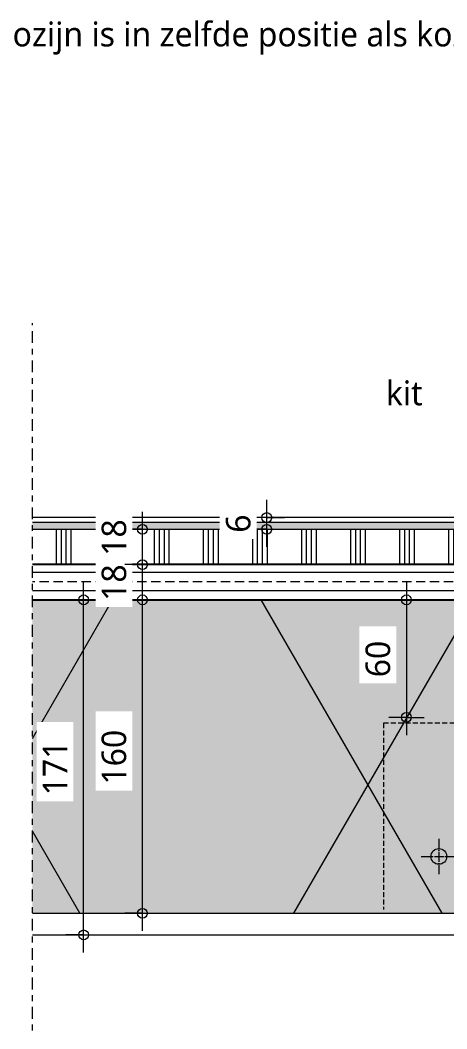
# Model space of a CAD drawing. Header units: millimetres. Extents: x 6732 to 10947, y 894 to 9086.
# Drawn here: x 8916 to 9134, y 4837 to 5351 of the extents above; entities that cross this region are included whole.
import ezdxf

# ---------------------------------------------------------------- set-up
doc = ezdxf.new("R2010")
doc.units = ezdxf.units.MM
for name, pattern in [('MV_center', [15, 6, -3, 3, -3]), ('MV_hartlijn_staal', [6.6, 5, -0.8, 0, -0.8]), ('MV_hidden', [3.75, 2.5, -1.25])]:
    doc.linetypes.add(name, pattern=pattern)
for name, color, linetype, lineweight in [('A-ANNO-DIMS', 211, 'Continuous', 13), ('A-ANNO-DIMS-5', 211, 'Continuous', 13), ('A-DETL', 90, 'Continuous', 13), ('A-DETL-GENF', 92, 'Continuous', 18), ('A-DETL-MEDM', 33, 'Continuous', 25), ('G-ANNO-TEXT', 231, 'Continuous', 13)]:
    doc.layers.add(name, color=color, linetype=linetype, lineweight=lineweight)
doc.styles.add('Segoe UI_2', font='segoeui.ttf', dxfattribs={"height": 12.5})
doc.dimstyles.new('2_5_mm', dxfattribs={"dimscale": 304.8, "dimtxt": 13.092049, "dimasz": 0.016404, "dimexe": 0.029528, "dimexo": 0.0625, "dimgap": 0.014764, "dimtad": 1, "dimdec": 0, "dimzin": 0, "dimdsep": 46, "dimtxsty": 'Segoe UI_2', "dimblk1": 'DOTBLANK', "dimblk2": 'DOTBLANK', "dimsah": 1, "dimcen": 0.09, "dimdle": 0.029528, "dimazin": 0, "dimtfac": 1, "dimtdec": 4, "dimtix": 1, "dimtmove": 2, "dimatfit": 3, "dimfxl": 0.029528, "dimfxlon": 1, "dimtvp": 1, "dimtfill": 1, "dimtolj": 1, "dimtzin": 0, "dimarcsym": 2})
doc.dimstyles.new('2_5_mm_1', dxfattribs={"dimscale": 304.8, "dimtxt": 13.092049, "dimasz": 0.016404, "dimexe": 0.029528, "dimexo": 0.0625, "dimgap": 0.014764, "dimtad": 1, "dimdec": 0, "dimzin": 0, "dimdsep": 46, "dimtxsty": 'Segoe UI_2', "dimblk1": 'DOTBLANK', "dimblk2": 'DOTBLANK', "dimsah": 1, "dimcen": 0.09, "dimdle": 0.029528, "dimazin": 0, "dimtfac": 1, "dimtdec": 4, "dimtix": 1, "dimtmove": 0, "dimatfit": 3, "dimfxl": 0.029528, "dimfxlon": 1, "dimtvp": 1, "dimtfill": 1, "dimtolj": 1, "dimtzin": 0, "dimarcsym": 2})

# ---------------------------------------------------------------- blocks, each defined once
blk = doc.blocks.new('42 isolatie - Type 1-3776467-Details Strandbaak Patio Woning')
at = {"layer": 'A-DETL-GENF'}
blk.add_hatch(color=256, dxfattribs=at).paths.add_polyline_path([(6.33, 0.8), (315.28, 0.8), (315.28, 101.6), (314.87, 104.71), (313.67, 107.6), (311.76, 110.09), (309.28, 111.99), (306.38, 113.19), (303.28, 113.6), (263.23, 113.6), (263.23, 122.8), (302.23, 122.8), (302.23, 160.8), (6.33, 160.8), (6.33, 136.54)])
at = {"layer": 'A-DETL-GENF', "lineweight": 13}
h = blk.add_hatch(dxfattribs=at)
h.set_pattern_fill('FP_11', color=256, style=0, pattern_type=2)
h.set_pattern_definition([(60, (-2360.91, 160.98), (-138.564, 80), []), (120, (-2360.91, 160.98), (-138.564, -80), [])])
h.paths.add_polyline_path([(6.33, 0.8), (315.28, 0.8), (315.28, 101.6), (314.87, 104.71), (313.67, 107.6), (311.76, 110.09), (309.28, 111.99), (306.38, 113.19), (303.28, 113.6), (263.23, 113.6), (263.23, 122.8), (302.23, 122.8), (302.23, 160.8), (6.33, 160.8), (6.33, 136.54)])
at = {"layer": 'A-DETL-GENF'}
for p, q in [((302.23, 160.8), (6.33, 160.8)), ((315.28, 0.8), (315.28, 101.6)), ((6.33, 0.8), (315.28, 0.8)), ((6.33, 0.8), (315.28, 0.8))]:
    blk.add_line(p, q, dxfattribs=at)
blk = doc.blocks.new('NLRS_00_DI_maskeer - Type 1-4234615-Details Strandbaak Patio Woning')
at = {"layer": 'A-DETL-GENF', "linetype": 'MV_center'}
blk.add_line((-100, 0), (645, 0), dxfattribs=at)
blk = doc.blocks.new('DIMBLOCK27-Details Strandbaak Patio Woning')
at = {"layer": 'A-ANNO-DIMS-5'}
for p, q in [((8948.83, 4875.5), (8948.83, 5064.5)), ((8948.83, 5055.5), (8939.83, 5055.5)), ((8948.83, 5055.5), (8957.83, 5055.5)), ((8948.83, 4884.5), (8939.83, 4884.5)), ((8948.83, 4884.5), (8957.83, 4884.5))]:
    blk.add_line(p, q, dxfattribs=at)
for centre in [(8948.83, 5055.5), (8948.83, 4884.5)]:
    blk.add_circle(centre, 2.5, dxfattribs=at)
at = {"layer": 'A-ANNO-DIMS-5', "color": 0, "insert": (8928.02, 4955.71), "char_height": 12.5, "width": 34.2774, "attachment_point": 1, "rotation": 90, "line_spacing_factor": 1.142579, "style": 'Segoe UI_2', "bg_fill": 3, "box_fill_scale": 1.25, "bg_fill_color": 9, "bg_fill_true_color": 13158600, "bg_fill_transparency": 0}
blk.add_mtext('171', dxfattribs=at)
blk = doc.blocks.new('_DotBlank')
at = {"color": 0, "linetype": 'ByBlock', "lineweight": -2}
blk.add_line((-0.5, 0), (-1, 0), dxfattribs=at)
blk.add_circle((0, 0), 0.5, dxfattribs=at)
blk = doc.blocks.new('DIMBLOCK32-Details Strandbaak Patio Woning')
at = {"layer": 'A-ANNO-DIMS-5'}
for p, q in [((8978.83, 5055.5), (8969.83, 5055.5)), ((8978.83, 4886.5), (8978.83, 5055.5)), ((8978.83, 5055.5), (8987.83, 5055.5)), ((8978.83, 4895.5), (8969.83, 4895.5)), ((8978.83, 4895.5), (8987.83, 4895.5))]:
    blk.add_line(p, q, dxfattribs=at)
for centre in [(8978.83, 5055.5), (8978.83, 4895.5)]:
    blk.add_circle(centre, 2.5, dxfattribs=at)
at = {"layer": 'A-ANNO-DIMS-5', "color": 0, "insert": (8958.02, 4961.21), "char_height": 12.5, "width": 34.2774, "attachment_point": 1, "rotation": 90, "line_spacing_factor": 1.142579, "style": 'Segoe UI_2', "bg_fill": 3, "box_fill_scale": 1.25, "bg_fill_color": 9, "bg_fill_true_color": 13158600, "bg_fill_transparency": 0}
blk.add_mtext('160', dxfattribs=at)
blk = doc.blocks.new('DIMBLOCK33-Details Strandbaak Patio Woning')
at = {"layer": 'A-ANNO-DIMS-5'}
for p, q in [((8978.83, 5073.5), (8969.83, 5073.5)), ((8978.83, 5055.5), (8978.83, 5073.5)), ((8978.83, 5073.5), (8987.83, 5073.5)), ((8978.83, 5055.5), (8969.83, 5055.5)), ((8978.83, 5055.5), (8987.83, 5055.5))]:
    blk.add_line(p, q, dxfattribs=at)
for centre in [(8978.83, 5073.5), (8978.83, 5055.5)]:
    blk.add_circle(centre, 2.5, dxfattribs=at)
at = {"layer": 'A-ANNO-DIMS-5', "color": 0, "insert": (8958.02, 5054.98), "char_height": 12.5, "width": 22.8516, "attachment_point": 1, "rotation": 90, "line_spacing_factor": 1.142579, "style": 'Segoe UI_2', "bg_fill": 3, "box_fill_scale": 1.25, "bg_fill_color": 9, "bg_fill_true_color": 13158600, "bg_fill_transparency": 0}
blk.add_mtext('18', dxfattribs=at)
blk = doc.blocks.new('DIMBLOCK34-Details Strandbaak Patio Woning')
at = {"layer": 'A-ANNO-DIMS-5'}
for p, q in [((8978.83, 5073.5), (8978.83, 5100.5)), ((8978.83, 5091.5), (8969.83, 5091.5)), ((8978.83, 5091.5), (8987.83, 5091.5)), ((8978.83, 5073.5), (8969.83, 5073.5)), ((8978.83, 5073.5), (8987.83, 5073.5))]:
    blk.add_line(p, q, dxfattribs=at)
for centre in [(8978.83, 5091.5), (8978.83, 5073.5)]:
    blk.add_circle(centre, 2.5, dxfattribs=at)
at = {"layer": 'A-ANNO-DIMS-5', "color": 0, "insert": (8958.02, 5077.99), "char_height": 12.5, "width": 22.8516, "attachment_point": 1, "rotation": 90, "line_spacing_factor": 1.142579, "style": 'Segoe UI_2', "bg_fill": 3, "box_fill_scale": 1.25, "bg_fill_color": 9, "bg_fill_true_color": 13158600, "bg_fill_transparency": 0}
blk.add_mtext('18', dxfattribs=at)
blk = doc.blocks.new('DIMBLOCK75-Details Strandbaak Patio Woning')
at = {"layer": 'A-ANNO-DIMS-5'}
for p, q in [((9113.39, 5064.5), (9113.39, 4986.5)), ((9113.39, 5055.5), (9104.39, 5055.5)), ((9113.39, 5055.5), (9122.39, 5055.5)), ((9113.39, 4995.5), (9104.39, 4995.5)), ((9113.39, 4995.5), (9122.39, 4995.5))]:
    blk.add_line(p, q, dxfattribs=at)
for centre in [(9113.39, 5055.5), (9113.39, 4995.5)]:
    blk.add_circle(centre, 2.5, dxfattribs=at)
at = {"layer": 'A-ANNO-DIMS-5', "color": 0, "insert": (9092.58, 5015.98), "char_height": 12.5, "width": 22.8516, "attachment_point": 1, "rotation": 90, "line_spacing_factor": 1.142579, "style": 'Segoe UI_2', "bg_fill": 3, "box_fill_scale": 1.25, "bg_fill_color": 9, "bg_fill_true_color": 13158600, "bg_fill_transparency": 0}
blk.add_mtext('60', dxfattribs=at)
blk = doc.blocks.new('DIMBLOCK88-Details Strandbaak Patio Woning')
at = {"layer": 'A-ANNO-DIMS-5'}
for p, q in [((8948.83, 4875.5), (8948.83, 5064.5)), ((8948.83, 5055.5), (8939.83, 5055.5)), ((8948.83, 5055.5), (8957.83, 5055.5)), ((8948.83, 4884.5), (8939.83, 4884.5)), ((8948.83, 4884.5), (8957.83, 4884.5))]:
    blk.add_line(p, q, dxfattribs=at)
for centre in [(8948.83, 5055.5), (8948.83, 4884.5)]:
    blk.add_circle(centre, 2.5, dxfattribs=at)
at = {"layer": 'A-ANNO-DIMS-5', "color": 0, "insert": (8928.02, 4955.71), "char_height": 12.5, "width": 34.2774, "attachment_point": 1, "rotation": 90, "line_spacing_factor": 1.142579, "style": 'Segoe UI_2', "bg_fill": 3, "box_fill_scale": 1.25, "bg_fill_color": 9, "bg_fill_true_color": 13158600, "bg_fill_transparency": 0}
blk.add_mtext('171', dxfattribs=at)
blk = doc.blocks.new('DIMBLOCK89-Details Strandbaak Patio Woning')
at = {"layer": 'A-ANNO-DIMS-5'}
for p, q in [((8978.83, 5055.5), (8969.83, 5055.5)), ((8978.83, 4886.5), (8978.83, 5055.5)), ((8978.83, 5055.5), (8987.83, 5055.5)), ((8978.83, 4895.5), (8969.83, 4895.5)), ((8978.83, 4895.5), (8987.83, 4895.5))]:
    blk.add_line(p, q, dxfattribs=at)
for centre in [(8978.83, 5055.5), (8978.83, 4895.5)]:
    blk.add_circle(centre, 2.5, dxfattribs=at)
at = {"layer": 'A-ANNO-DIMS-5', "color": 0, "insert": (8958.02, 4961.21), "char_height": 12.5, "width": 34.2774, "attachment_point": 1, "rotation": 90, "line_spacing_factor": 1.142579, "style": 'Segoe UI_2', "bg_fill": 3, "box_fill_scale": 1.25, "bg_fill_color": 9, "bg_fill_true_color": 13158600, "bg_fill_transparency": 0}
blk.add_mtext('160', dxfattribs=at)
blk = doc.blocks.new('DIMBLOCK90-Details Strandbaak Patio Woning')
at = {"layer": 'A-ANNO-DIMS-5'}
for p, q in [((8978.83, 5073.5), (8969.83, 5073.5)), ((8978.83, 5055.5), (8978.83, 5073.5)), ((8978.83, 5073.5), (8987.83, 5073.5)), ((8978.83, 5055.5), (8969.83, 5055.5)), ((8978.83, 5055.5), (8987.83, 5055.5))]:
    blk.add_line(p, q, dxfattribs=at)
for centre in [(8978.83, 5073.5), (8978.83, 5055.5)]:
    blk.add_circle(centre, 2.5, dxfattribs=at)
at = {"layer": 'A-ANNO-DIMS-5', "color": 0, "insert": (8958.02, 5054.98), "char_height": 12.5, "width": 22.8516, "attachment_point": 1, "rotation": 90, "line_spacing_factor": 1.142579, "style": 'Segoe UI_2', "bg_fill": 3, "box_fill_scale": 1.25, "bg_fill_color": 9, "bg_fill_true_color": 13158600, "bg_fill_transparency": 0}
blk.add_mtext('18', dxfattribs=at)
blk = doc.blocks.new('DIMBLOCK91-Details Strandbaak Patio Woning')
at = {"layer": 'A-ANNO-DIMS-5'}
for p, q in [((8978.83, 5073.5), (8978.83, 5100.5)), ((8978.83, 5091.5), (8969.83, 5091.5)), ((8978.83, 5091.5), (8987.83, 5091.5)), ((8978.83, 5073.5), (8969.83, 5073.5)), ((8978.83, 5073.5), (8987.83, 5073.5))]:
    blk.add_line(p, q, dxfattribs=at)
for centre in [(8978.83, 5091.5), (8978.83, 5073.5)]:
    blk.add_circle(centre, 2.5, dxfattribs=at)
at = {"layer": 'A-ANNO-DIMS-5', "color": 0, "insert": (8958.02, 5077.99), "char_height": 12.5, "width": 22.8516, "attachment_point": 1, "rotation": 90, "line_spacing_factor": 1.142579, "style": 'Segoe UI_2', "bg_fill": 3, "box_fill_scale": 1.25, "bg_fill_color": 9, "bg_fill_true_color": 13158600, "bg_fill_transparency": 0}
blk.add_mtext('18', dxfattribs=at)
blk = doc.blocks.new('DIMBLOCK115-Details Strandbaak Patio Woning')
at = {"layer": 'A-ANNO-DIMS-5'}
for p, q in [((9042.2, 5082.5), (9042.2, 5106.5)), ((9042.2, 5097.5), (9033.2, 5097.5)), ((9042.2, 5097.5), (9051.2, 5097.5)), ((9042.2, 5091.5), (9033.2, 5091.5)), ((9042.2, 5091.5), (9051.2, 5091.5))]:
    blk.add_line(p, q, dxfattribs=at)
for centre in [(9042.2, 5097.5), (9042.2, 5091.5)]:
    blk.add_circle(centre, 2.5, dxfattribs=at)
at = {"layer": 'A-ANNO-DIMS-5', "color": 0, "insert": (9021.39, 5089.74), "char_height": 12.5, "width": 11.4258, "attachment_point": 1, "rotation": 90, "line_spacing_factor": 1.142579, "style": 'Segoe UI_2', "bg_fill": 3, "box_fill_scale": 1.25, "bg_fill_color": 9, "bg_fill_true_color": 13158600, "bg_fill_transparency": 0}
blk.add_mtext('6', dxfattribs=at)

msp = doc.modelspace()

# ---------------------------------------------------------------- hatches: boundary and pattern name
at = {"layer": 'A-DETL-GENF'}
msp.add_hatch(color=9, dxfattribs=at).paths.add_polyline_path([(9129.78, 5091.5), (9260.64, 5091.5), (9260.64, 5095), (8922.74, 5095), (8922.74, 5091.5)])
at = {"layer": 'A-DETL-GENF', "lineweight": 13}
h = msp.add_hatch(dxfattribs=at)
h.set_pattern_fill('FP_9', color=254, style=0, pattern_type=2)
h.set_pattern_definition([(90, (10, 0), (-25, 1e-15), []), (90, (12.5, 0), (-25, 1e-15), []), (90, (15, 0), (-25, 1e-15), []), (90, (17.5, 0), (-25, 1e-15), [])])
h.paths.add_polyline_path([(8922.74, 5073.5), (9260.64, 5073.5), (9260.64, 5091.5), (8922.74, 5091.5)])
h = msp.add_hatch(dxfattribs=at)
h.set_pattern_fill('FP_6', color=250, style=0, pattern_type=2)
h.set_pattern_definition([(0, (0, 0), (0, 9.476), []), (0, (0, 4.738), (0, 9.476), [4.738, -2.369])])
h.paths.add_polyline_path([(9129.78, 5055.5), (9362.64, 5055.5), (9362.64, 5073.5), (8922.74, 5073.5), (8922.74, 5055.5)])

# ---------------------------------------------------------------- linework, layer by layer
at = {"layer": 'A-DETL', "lineweight": 18}
for p, q in [((9260.64, 5097.5), (8922.74, 5097.5)), ((9260.64, 5095), (8922.74, 5095)), ((8922.74, 5091.5), (9260.64, 5091.5)), ((8922.74, 4884.5), (9214.64, 4884.5))]:
    msp.add_line(p, q, dxfattribs=at)
at = {"layer": 'A-DETL', "linetype": 'MV_hidden', "lineweight": 18}
for p, q in [((9231.69, 4992.5), (9101.69, 4992.5)), ((9101.69, 4992.5), (9101.69, 4897.5))]:
    msp.add_line(p, q, dxfattribs=at)
at = {"layer": 'A-DETL', "linetype": 'MV_hartlijn_staal'}
for p, q in [((9129.93, 4933.5), (9129.93, 4915.5)), ((9120.93, 4924.5), (9138.93, 4924.5))]:
    msp.add_line(p, q, dxfattribs=at)
at = {"layer": 'A-DETL', "lineweight": 18}
msp.add_circle((9129.93, 4924.5), 4, dxfattribs=at)
at = {"layer": 'A-DETL-MEDM'}
for p, q in [((9329.29, 5073.5), (8922.74, 5073.5)), ((8922.74, 5055.5), (9218.64, 5055.5))]:
    msp.add_line(p, q, dxfattribs=at)

# ---------------------------------------------------------------- block references
at = {"layer": 'A-DETL-GENF', "linetype": 'MV_center', "rotation": 90}
msp.add_blockref('NLRS_00_DI_maskeer - Type 1-4234615-Details Strandbaak Patio Woning', (8922.74, 4551.68), dxfattribs=at)
at = {"layer": 'A-DETL-GENF'}
msp.add_blockref('42 isolatie - Type 1-3776467-Details Strandbaak Patio Woning', (8916.41, 4894.7), dxfattribs=at)

# ---------------------------------------------------------------- texts
at = {"layer": 'G-ANNO-TEXT', "color": 7, "char_height": 12.5, "attachment_point": 1, "style": 'Segoe UI_2'}
for s, insert, width in [('deurkozijn is in zelfde positie als kozijn merk L', (8867.95, 5350.47), 433.3121), ('kit', (9102.88, 5167.28), 22.8481)]:
    msp.add_mtext(s, dxfattribs=dict(at, insert=insert, width=width))

# ---------------------------------------------------------------- next in the draw order: dimensions: what is measured, and where the dimension line sits
at = {"layer": 'A-ANNO-DIMS'}
for base, p1, p2, override, picture, middle in [((9042.2, 5097.5), (9033.2, 5091.5), (9033.2, 5097.5), {"dimpost": '<>', "dimfxl": 6}, 'DIMBLOCK115-Details Strandbaak Patio Woning', (9031.23, 5094.5)), ((8948.83, 5055.5), (8939.83, 4884.5), (8939.83, 5055.5), {"dimpost": '<>', "dimfxl": 171}, 'DIMBLOCK27-Details Strandbaak Patio Woning', (8937.94, 4970)), ((9113.39, 4995.5), (9122.39, 5055.5), (9122.39, 4995.5), {"dimpost": '<>', "dimfxl": 60}, 'DIMBLOCK75-Details Strandbaak Patio Woning', (9102.43, 5025.5))]:
    dim = msp.add_linear_dim(base=base, p1=p1, p2=p2, angle=90, dimstyle='2_5_mm_1', override=override, dxfattribs=at)
    dim.commit()
    dim.dimension.update_dxf_attribs({"geometry": picture, "text_midpoint": middle})

# ---------------------------------------------------------------- next in the draw order: dimensions: what is measured, and where the dimension line sits
dim = msp.add_linear_dim(base=(8978.83, 5055.5), p1=(8969.83, 4895.5), p2=(8969.83, 5055.5), angle=90, dimstyle='2_5_mm_1', override={"dimpost": '<>', "dimfxl": 160}, dxfattribs=at)
dim.commit()
dim.dimension.update_dxf_attribs({"geometry": 'DIMBLOCK32-Details Strandbaak Patio Woning', "text_midpoint": (8967.83, 4975.5)})

# ---------------------------------------------------------------- next in the draw order: dimensions: what is measured, and where the dimension line sits
dim = msp.add_linear_dim(base=(8978.83, 5073.5), p1=(8969.83, 5055.5), p2=(8969.83, 5073.5), angle=90, dimstyle='2_5_mm_1', override={"dimpost": '<>', "dimfxl": 18}, dxfattribs=at)
dim.commit()
dim.dimension.update_dxf_attribs({"geometry": 'DIMBLOCK33-Details Strandbaak Patio Woning', "text_midpoint": (8967.84, 5064.5)})

# ---------------------------------------------------------------- next in the draw order: dimensions: what is measured, and where the dimension line sits
dim = msp.add_linear_dim(base=(8978.83, 5091.5), p1=(8969.83, 5073.5), p2=(8969.83, 5091.5), angle=90, dimstyle='2_5_mm', override={"dimpost": '<>', "dimfxl": 18}, dxfattribs=at)
dim.commit()
dim.dimension.update_dxf_attribs({"geometry": 'DIMBLOCK34-Details Strandbaak Patio Woning', "text_midpoint": (8966.36, 5089.41), "dimtype": 160, "text_rotation": 90})
dim = msp.add_linear_dim(base=(8948.83, 5055.5), p1=(8939.83, 4884.5), p2=(8939.83, 5055.5), angle=90, dimstyle='2_5_mm_1', override={"dimpost": '<>', "dimfxl": 171}, dxfattribs=at)
dim.commit()
dim.dimension.update_dxf_attribs({"geometry": 'DIMBLOCK88-Details Strandbaak Patio Woning', "text_midpoint": (8937.94, 4970)})

# ---------------------------------------------------------------- next in the draw order: dimensions: what is measured, and where the dimension line sits
dim = msp.add_linear_dim(base=(8978.83, 5055.5), p1=(8969.83, 4895.5), p2=(8969.83, 5055.5), angle=90, dimstyle='2_5_mm_1', override={"dimpost": '<>', "dimfxl": 160}, dxfattribs=at)
dim.commit()
dim.dimension.update_dxf_attribs({"geometry": 'DIMBLOCK89-Details Strandbaak Patio Woning', "text_midpoint": (8967.83, 4975.5)})

# ---------------------------------------------------------------- next in the draw order: dimensions: what is measured, and where the dimension line sits
dim = msp.add_linear_dim(base=(8978.83, 5073.5), p1=(8969.83, 5055.5), p2=(8969.83, 5073.5), angle=90, dimstyle='2_5_mm_1', override={"dimpost": '<>', "dimfxl": 18}, dxfattribs=at)
dim.commit()
dim.dimension.update_dxf_attribs({"geometry": 'DIMBLOCK90-Details Strandbaak Patio Woning', "text_midpoint": (8967.84, 5064.5)})

# ---------------------------------------------------------------- next in the draw order: dimensions: what is measured, and where the dimension line sits
dim = msp.add_linear_dim(base=(8978.83, 5091.5), p1=(8969.83, 5073.5), p2=(8969.83, 5091.5), angle=90, dimstyle='2_5_mm', override={"dimpost": '<>', "dimfxl": 18}, dxfattribs=at)
dim.commit()
dim.dimension.update_dxf_attribs({"geometry": 'DIMBLOCK91-Details Strandbaak Patio Woning', "text_midpoint": (8966.36, 5089.41), "dimtype": 160, "text_rotation": 90})

doc.saveas('drawing.dxf')
